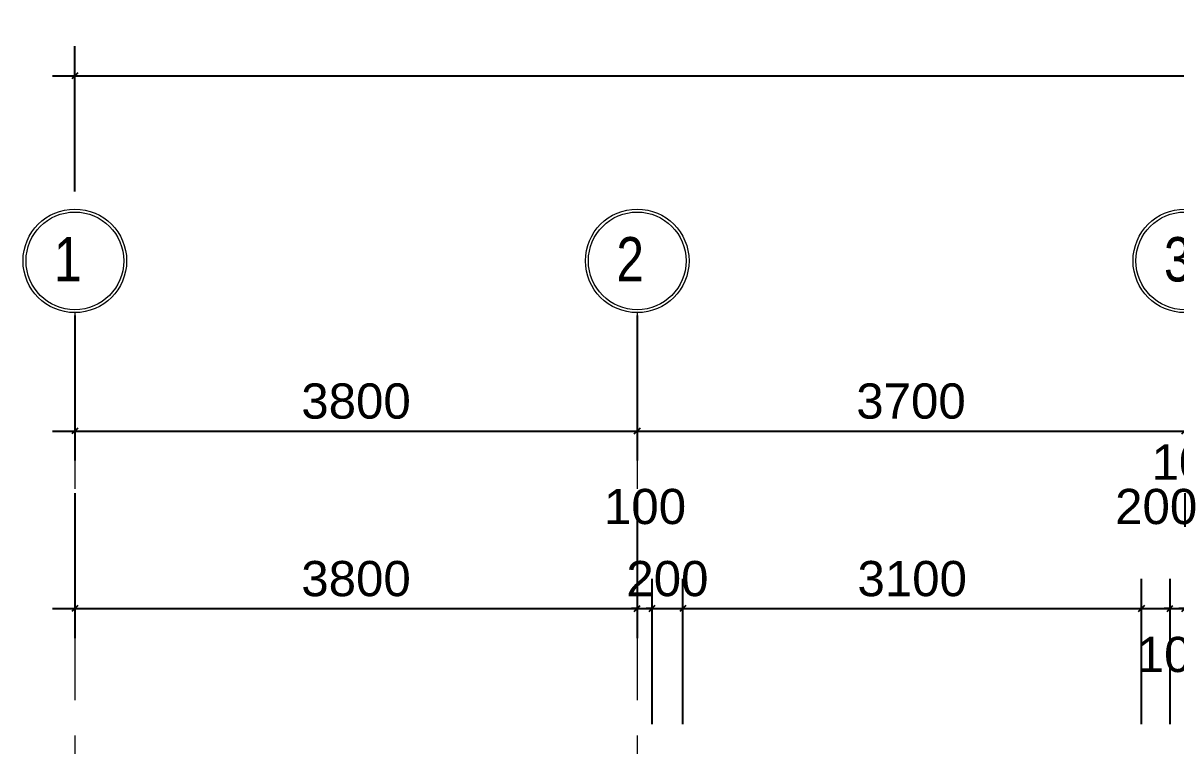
# Model space of a CAD drawing. Header units: millimetres. Extents: x -20510 to 108935, y -243239 to 20306.
# Drawn here: x 200 to 7990, y -54928 to -50043 of the extents above; entities that cross this region are included whole.
import ezdxf

# ---------------------------------------------------------------- set-up
doc = ezdxf.new("R2010")
doc.units = ezdxf.units.MM
doc.linetypes.add('Hidden', pattern=[714.375, 476.25, -238.125])
for name, color, linetype, lineweight in [('A-ANNO-DIMS', 1, 'Continuous', 9), ('S-GRID', 1, 'Continuous', 9), ('S-GRID-IDEN', 1, 'Continuous', 9)]:
    doc.layers.add(name, color=color, linetype=linetype, lineweight=lineweight)
doc.styles.add('Arial_1', font='arial.ttf', dxfattribs={"width": 0.8, "height": 200})
doc.styles.add('Arial_5', font='arial.ttf', dxfattribs={"height": 238.125})
doc.dimstyles.new('SecretInternalLinAngDimStyle5p4736185', dxfattribs={"dimscale": 304.8, "dimtxt": 242.94927, "dimasz": 0.130208, "dimexe": 0.656168, "dimexo": 0.0625, "dimgap": 0.260417, "dimtad": 1, "dimdec": 0, "dimrnd": 100, "dimzin": 0, "dimdsep": 46, "dimtxsty": 'Arial_5', "dimblk1": 'OBLIQUE', "dimblk2": 'OBLIQUE', "dimsah": 1, "dimcen": 0.09, "dimdle": 0.492126, "dimazin": 0, "dimtfac": 1, "dimtdec": 4, "dimtix": 1, "dimtmove": 0, "dimatfit": 3, "dimfxl": 2.624672, "dimfxlon": 1, "dimtvp": 1, "dimtolj": 1, "dimtzin": 0, "dimarcsym": 2})
doc.dimstyles.new('SecretInternalLinAngDimStyle5p4736185_1', dxfattribs={"dimscale": 304.8, "dimtxt": 242.94927, "dimasz": 0.130208, "dimexe": 0.656168, "dimexo": 0.0625, "dimgap": 0.260417, "dimtad": 1, "dimdec": 0, "dimrnd": 100, "dimzin": 0, "dimdsep": 46, "dimtxsty": 'Arial_5', "dimblk1": 'OBLIQUE', "dimblk2": 'OBLIQUE', "dimsah": 1, "dimcen": 0.09, "dimdle": 0.492126, "dimazin": 0, "dimtfac": 1, "dimtdec": 4, "dimtix": 1, "dimtmove": 2, "dimatfit": 3, "dimfxl": 2.624672, "dimfxlon": 1, "dimtvp": 1, "dimtolj": 1, "dimtzin": 0, "dimarcsym": 2})

# ---------------------------------------------------------------- blocks, each defined once
blk = doc.blocks.new('Grid - TRUC  D1-102336-03_MẶT BẰNG TẦNG 3')
at = {"layer": 'S-GRID-IDEN'}
for radius in [3.5, 3.3]:
    blk.add_circle((0, 0), radius, dxfattribs=at)
blk = doc.blocks.new('_Oblique')
at = {"color": 0, "linetype": 'ByBlock', "lineweight": -2}
blk.add_line((-0.5, -0.5), (0.5, 0.5), dxfattribs=at)
blk = doc.blocks.new('DIMBLOCK46-03_MẶT BẰNG TẦNG 3')
at = {"layer": 'A-ANNO-DIMS', "color": 0, "lineweight": -2, "transparency": 16777216}
for p, q in [((550, -51180.9), (550, -50200)), ((37150, -51180.9), (37150, -50200)), ((400, -50400), (37300, -50400))]:
    blk.add_line(p, q, dxfattribs=at)
at = {"layer": 'Defpoints', "color": 0, "transparency": 16777216}
for p in [(37150, -50400), (550, -51200), (37150, -51200)]:
    blk.add_point(p, dxfattribs=at)
at = {"layer": 'A-ANNO-DIMS', "color": 0, "lineweight": -2, "transparency": 16777216, "xscale": 39.6875, "yscale": 39.6875, "zscale": 39.6875, "rotation": 180}
blk.add_blockref('_Oblique', (550, -50400), dxfattribs=at)
at = {"layer": 'A-ANNO-DIMS', "color": 0, "lineweight": -2, "transparency": 16777216, "xscale": 39.6875, "yscale": 39.6875, "zscale": 39.6875}
blk.add_blockref('_Oblique', (37150, -50400), dxfattribs=at)
at = {"layer": 'A-ANNO-DIMS', "color": 0, "transparency": 16777216, "insert": (18850, -50199), "char_height": 238.12, "width": 1098.878, "attachment_point": 5, "style": 'Arial_5'}
blk.add_mtext('\\A1;36600', dxfattribs=at)
blk = doc.blocks.new('DIMBLOCK47-03_MẶT BẰNG TẦNG 3')
at = {"layer": 'A-ANNO-DIMS', "color": 0, "lineweight": -2, "transparency": 16777216}
for p, q in [((550, -52019.1), (550, -53000)), ((4350, -52019.1), (4350, -53000)), ((400, -52800), (4500, -52800))]:
    blk.add_line(p, q, dxfattribs=at)
at = {"layer": 'Defpoints', "color": 0, "transparency": 16777216}
for p in [(550, -52000), (4350, -52000), (4350, -52800)]:
    blk.add_point(p, dxfattribs=at)
at = {"layer": 'A-ANNO-DIMS', "color": 0, "lineweight": -2, "transparency": 16777216, "xscale": 39.6875, "yscale": 39.6875, "zscale": 39.6875, "rotation": 180}
blk.add_blockref('_Oblique', (550, -52800), dxfattribs=at)
at = {"layer": 'A-ANNO-DIMS', "color": 0, "lineweight": -2, "transparency": 16777216, "xscale": 39.6875, "yscale": 39.6875, "zscale": 39.6875}
blk.add_blockref('_Oblique', (4350, -52800), dxfattribs=at)
at = {"layer": 'A-ANNO-DIMS', "color": 0, "transparency": 16777216, "insert": (2450, -52599), "char_height": 238.12, "width": 879.103, "attachment_point": 5, "style": 'Arial_5'}
blk.add_mtext('\\A1;3800', dxfattribs=at)
blk = doc.blocks.new('DIMBLOCK48-03_MẶT BẰNG TẦNG 3')
at = {"layer": 'A-ANNO-DIMS', "color": 0, "lineweight": -2, "transparency": 16777216}
for p, q in [((4350, -52019.1), (4350, -53000)), ((8050, -52019.1), (8050, -53000)), ((4200, -52800), (8200, -52800))]:
    blk.add_line(p, q, dxfattribs=at)
at = {"layer": 'Defpoints', "color": 0, "transparency": 16777216}
for p in [(4350, -52000), (8050, -52000), (8050, -52800)]:
    blk.add_point(p, dxfattribs=at)
at = {"layer": 'A-ANNO-DIMS', "color": 0, "lineweight": -2, "transparency": 16777216, "xscale": 39.6875, "yscale": 39.6875, "zscale": 39.6875, "rotation": 180}
blk.add_blockref('_Oblique', (4350, -52800), dxfattribs=at)
at = {"layer": 'A-ANNO-DIMS', "color": 0, "lineweight": -2, "transparency": 16777216, "xscale": 39.6875, "yscale": 39.6875, "zscale": 39.6875}
blk.add_blockref('_Oblique', (8050, -52800), dxfattribs=at)
at = {"layer": 'A-ANNO-DIMS', "color": 0, "transparency": 16777216, "insert": (6200, -52599), "char_height": 238.12, "width": 879.103, "attachment_point": 5, "style": 'Arial_5'}
blk.add_mtext('\\A1;3700', dxfattribs=at)
blk = doc.blocks.new('DIMBLOCK49-03_MẶT BẰNG TẦNG 3')
at = {"layer": 'A-ANNO-DIMS', "color": 0, "lineweight": -2, "transparency": 16777216}
for p, q in [((8050, -52019.1), (8050, -53000)), ((11650, -52019.1), (11650, -53000)), ((7900, -52800), (11800, -52800))]:
    blk.add_line(p, q, dxfattribs=at)
at = {"layer": 'Defpoints', "color": 0, "transparency": 16777216}
for p in [(8050, -52000), (11650, -52000), (11650, -52800)]:
    blk.add_point(p, dxfattribs=at)
at = {"layer": 'A-ANNO-DIMS', "color": 0, "lineweight": -2, "transparency": 16777216, "xscale": 39.6875, "yscale": 39.6875, "zscale": 39.6875, "rotation": 180}
blk.add_blockref('_Oblique', (8050, -52800), dxfattribs=at)
at = {"layer": 'A-ANNO-DIMS', "color": 0, "lineweight": -2, "transparency": 16777216, "xscale": 39.6875, "yscale": 39.6875, "zscale": 39.6875}
blk.add_blockref('_Oblique', (11650, -52800), dxfattribs=at)
at = {"layer": 'A-ANNO-DIMS', "color": 0, "transparency": 16777216, "insert": (9850, -52599), "char_height": 238.12, "width": 879.103, "attachment_point": 5, "style": 'Arial_5'}
blk.add_mtext('\\A1;3600', dxfattribs=at)
blk = doc.blocks.new('DIMBLOCK57-03_MẶT BẰNG TẦNG 3')
at = {"layer": 'A-ANNO-DIMS', "color": 0, "lineweight": -2, "transparency": 16777216}
for p, q in [((550, -53219.1), (550, -54200)), ((4350, -53219.1), (4350, -54200)), ((400, -54000), (4500, -54000))]:
    blk.add_line(p, q, dxfattribs=at)
at = {"layer": 'Defpoints', "color": 0, "transparency": 16777216}
for p in [(550, -53200), (4350, -53200), (4350, -54000)]:
    blk.add_point(p, dxfattribs=at)
at = {"layer": 'A-ANNO-DIMS', "color": 0, "lineweight": -2, "transparency": 16777216, "xscale": 39.6875, "yscale": 39.6875, "zscale": 39.6875, "rotation": 180}
blk.add_blockref('_Oblique', (550, -54000), dxfattribs=at)
at = {"layer": 'A-ANNO-DIMS', "color": 0, "lineweight": -2, "transparency": 16777216, "xscale": 39.6875, "yscale": 39.6875, "zscale": 39.6875}
blk.add_blockref('_Oblique', (4350, -54000), dxfattribs=at)
at = {"layer": 'A-ANNO-DIMS', "color": 0, "transparency": 16777216, "insert": (2450, -53799), "char_height": 238.12, "width": 879.103, "attachment_point": 5, "style": 'Arial_5'}
blk.add_mtext('\\A1;3800', dxfattribs=at)
blk = doc.blocks.new('DIMBLOCK58-03_MẶT BẰNG TẦNG 3')
at = {"layer": 'A-ANNO-DIMS', "color": 0, "lineweight": -2, "transparency": 16777216}
for p, q in [((4350, -53219.1), (4350, -54200)), ((4450, -54780.9), (4450, -53800)), ((4350, -54000), (4310.3, -54000)), ((4350, -54000), (4450, -54000)), ((4450, -54000), (4489.7, -54000))]:
    blk.add_line(p, q, dxfattribs=at)
at = {"layer": 'Defpoints', "color": 0, "transparency": 16777216}
for p in [(4350, -53200), (4450, -54000), (4450, -54800)]:
    blk.add_point(p, dxfattribs=at)
at = {"layer": 'A-ANNO-DIMS', "color": 0, "lineweight": -2, "transparency": 16777216, "xscale": 39.6875, "yscale": 39.6875, "zscale": 39.6875}
blk.add_blockref('_Oblique', (4350, -54000), dxfattribs=at)
at = {"layer": 'A-ANNO-DIMS', "color": 0, "lineweight": -2, "transparency": 16777216, "xscale": 39.6875, "yscale": 39.6875, "zscale": 39.6875, "rotation": 180}
blk.add_blockref('_Oblique', (4450, -54000), dxfattribs=at)
at = {"layer": 'A-ANNO-DIMS', "color": 0, "transparency": 16777216, "insert": (4125.3, -53190.9), "char_height": 238.12, "width": 659.327, "attachment_point": 1, "line_spacing_factor": 0.941778, "style": 'Arial_5'}
blk.add_mtext('\\A1;100', dxfattribs=at)
blk = doc.blocks.new('DIMBLOCK59-03_MẶT BẰNG TẦNG 3')
at = {"layer": 'A-ANNO-DIMS', "color": 0, "lineweight": -2, "transparency": 16777216}
for p, q in [((4450, -54780.9), (4450, -53800)), ((4658, -54780.9), (4658, -53800)), ((4450, -54000), (4410.3, -54000)), ((4450, -54000), (4658, -54000)), ((4658, -54000), (4697.7, -54000))]:
    blk.add_line(p, q, dxfattribs=at)
at = {"layer": 'Defpoints', "color": 0, "transparency": 16777216}
for p in [(4658, -54000), (4450, -54800), (4658, -54800)]:
    blk.add_point(p, dxfattribs=at)
at = {"layer": 'A-ANNO-DIMS', "color": 0, "lineweight": -2, "transparency": 16777216, "xscale": 39.6875, "yscale": 39.6875, "zscale": 39.6875}
blk.add_blockref('_Oblique', (4450, -54000), dxfattribs=at)
at = {"layer": 'A-ANNO-DIMS', "color": 0, "lineweight": -2, "transparency": 16777216, "xscale": 39.6875, "yscale": 39.6875, "zscale": 39.6875, "rotation": 180}
blk.add_blockref('_Oblique', (4658, -54000), dxfattribs=at)
at = {"layer": 'A-ANNO-DIMS', "color": 0, "transparency": 16777216, "insert": (4554, -53799), "char_height": 238.12, "width": 659.327, "attachment_point": 5, "style": 'Arial_5'}
blk.add_mtext('\\A1;200', dxfattribs=at)
blk = doc.blocks.new('DIMBLOCK60-03_MẶT BẰNG TẦNG 3')
at = {"layer": 'A-ANNO-DIMS', "color": 0, "lineweight": -2, "transparency": 16777216}
for p, q in [((4658, -54780.9), (4658, -53800)), ((7758, -54780.9), (7758, -53800)), ((4508, -54000), (7908, -54000))]:
    blk.add_line(p, q, dxfattribs=at)
at = {"layer": 'Defpoints', "color": 0, "transparency": 16777216}
for p in [(7758, -54000), (4658, -54800), (7758, -54800)]:
    blk.add_point(p, dxfattribs=at)
at = {"layer": 'A-ANNO-DIMS', "color": 0, "lineweight": -2, "transparency": 16777216, "xscale": 39.6875, "yscale": 39.6875, "zscale": 39.6875, "rotation": 180}
blk.add_blockref('_Oblique', (4658, -54000), dxfattribs=at)
at = {"layer": 'A-ANNO-DIMS', "color": 0, "lineweight": -2, "transparency": 16777216, "xscale": 39.6875, "yscale": 39.6875, "zscale": 39.6875}
blk.add_blockref('_Oblique', (7758, -54000), dxfattribs=at)
at = {"layer": 'A-ANNO-DIMS', "color": 0, "transparency": 16777216, "insert": (6208, -53799), "char_height": 238.12, "width": 879.103, "attachment_point": 5, "style": 'Arial_5'}
blk.add_mtext('\\A1;3100', dxfattribs=at)
blk = doc.blocks.new('DIMBLOCK61-03_MẶT BẰNG TẦNG 3')
at = {"layer": 'A-ANNO-DIMS', "color": 0, "lineweight": -2, "transparency": 16777216}
for p, q in [((7758, -54780.9), (7758, -53800)), ((7950, -54780.9), (7950, -53800)), ((7608, -54000), (8100, -54000))]:
    blk.add_line(p, q, dxfattribs=at)
at = {"layer": 'Defpoints', "color": 0, "transparency": 16777216}
for p in [(7950, -54000), (7758, -54800), (7950, -54800)]:
    blk.add_point(p, dxfattribs=at)
at = {"layer": 'A-ANNO-DIMS', "color": 0, "lineweight": -2, "transparency": 16777216, "xscale": 39.6875, "yscale": 39.6875, "zscale": 39.6875, "rotation": 180}
blk.add_blockref('_Oblique', (7758, -54000), dxfattribs=at)
at = {"layer": 'A-ANNO-DIMS', "color": 0, "lineweight": -2, "transparency": 16777216, "xscale": 39.6875, "yscale": 39.6875, "zscale": 39.6875}
blk.add_blockref('_Oblique', (7950, -54000), dxfattribs=at)
at = {"layer": 'A-ANNO-DIMS', "color": 0, "transparency": 16777216, "insert": (7579.3, -53190.9), "char_height": 238.12, "width": 659.327, "attachment_point": 1, "line_spacing_factor": 0.941778, "style": 'Arial_5'}
blk.add_mtext('\\A1;200', dxfattribs=at)
blk = doc.blocks.new('DIMBLOCK62-03_MẶT BẰNG TẦNG 3')
at = {"layer": 'A-ANNO-DIMS', "color": 0, "lineweight": -2, "transparency": 16777216}
for p, q in [((8050, -53219.1), (8050, -54200)), ((7950, -54780.9), (7950, -53800)), ((7950, -54000), (7910.3, -54000)), ((7950, -54000), (8050, -54000)), ((8050, -54000), (8089.7, -54000))]:
    blk.add_line(p, q, dxfattribs=at)
at = {"layer": 'Defpoints', "color": 0, "transparency": 16777216}
for p in [(8050, -53200), (8050, -54000), (7950, -54800)]:
    blk.add_point(p, dxfattribs=at)
at = {"layer": 'A-ANNO-DIMS', "color": 0, "lineweight": -2, "transparency": 16777216, "xscale": 39.6875, "yscale": 39.6875, "zscale": 39.6875}
blk.add_blockref('_Oblique', (7950, -54000), dxfattribs=at)
at = {"layer": 'A-ANNO-DIMS', "color": 0, "lineweight": -2, "transparency": 16777216, "xscale": 39.6875, "yscale": 39.6875, "zscale": 39.6875, "rotation": 180}
blk.add_blockref('_Oblique', (8050, -54000), dxfattribs=at)
at = {"layer": 'A-ANNO-DIMS', "color": 0, "transparency": 16777216, "insert": (7725.3, -54190.9), "char_height": 238.12, "width": 659.327, "attachment_point": 1, "line_spacing_factor": 0.941778, "style": 'Arial_5'}
blk.add_mtext('\\A1;100', dxfattribs=at)
blk = doc.blocks.new('DIMBLOCK63-03_MẶT BẰNG TẦNG 3')
at = {"layer": 'A-ANNO-DIMS', "color": 0, "lineweight": -2, "transparency": 16777216}
for p, q in [((8050, -53219.1), (8050, -54200)), ((8150, -54780.9), (8150, -53800)), ((8050, -54000), (8010.3, -54000)), ((8050, -54000), (8150, -54000)), ((8150, -54000), (8189.7, -54000))]:
    blk.add_line(p, q, dxfattribs=at)
at = {"layer": 'Defpoints', "color": 0, "transparency": 16777216}
for p in [(8050, -53200), (8150, -54000), (8150, -54800)]:
    blk.add_point(p, dxfattribs=at)
at = {"layer": 'A-ANNO-DIMS', "color": 0, "lineweight": -2, "transparency": 16777216, "xscale": 39.6875, "yscale": 39.6875, "zscale": 39.6875}
blk.add_blockref('_Oblique', (8050, -54000), dxfattribs=at)
at = {"layer": 'A-ANNO-DIMS', "color": 0, "lineweight": -2, "transparency": 16777216, "xscale": 39.6875, "yscale": 39.6875, "zscale": 39.6875, "rotation": 180}
blk.add_blockref('_Oblique', (8150, -54000), dxfattribs=at)
at = {"layer": 'A-ANNO-DIMS', "color": 0, "transparency": 16777216, "insert": (7825.3, -52890.9), "char_height": 238.12, "width": 659.327, "attachment_point": 1, "line_spacing_factor": 0.941778, "style": 'Arial_5'}
blk.add_mtext('\\A1;100', dxfattribs=at)

msp = doc.modelspace()

# ---------------------------------------------------------------- linework, layer by layer
at = {"layer": 'S-GRID', "linetype": 'Hidden'}
for p, q in [((550, -52000), (550, -73000)), ((4350, -52000), (4350, -73000))]:
    msp.add_line(p, q, dxfattribs=at)

# ---------------------------------------------------------------- block references
at = {"layer": 'S-GRID-IDEN', "xscale": 99.99999999999991, "yscale": 99.99999999999991, "zscale": 99.99999999999991, "rotation": 180}
for p in [(550, -51650), (4350, -51650), (8050, -51650)]:
    msp.add_blockref('Grid - TRUC  D1-102336-03_MẶT BẰNG TẦNG 3', p, dxfattribs=at)

# ---------------------------------------------------------------- dimensions: what is measured, and where the dimension line sits
at = {"layer": 'A-ANNO-DIMS'}
for base, p1, p2, override, picture, middle in [((37150, -50400), (550, -51200), (37150, -51200), {"dimpost": '<>', "dimfxl": 36600}, 'DIMBLOCK46-03_MẶT BẰNG TẦNG 3', (18850, -50199)), ((4350, -52800), (550, -52000), (4350, -52000), {"dimpost": '<>', "dimfxl": 3800}, 'DIMBLOCK47-03_MẶT BẰNG TẦNG 3', (2450, -52599)), ((8050, -52800), (4350, -52000), (8050, -52000), {"dimpost": '<>', "dimfxl": 3700}, 'DIMBLOCK48-03_MẶT BẰNG TẦNG 3', (6200, -52599)), ((11650, -52800), (8050, -52000), (11650, -52000), {"dimpost": '<>', "dimfxl": 3600}, 'DIMBLOCK49-03_MẶT BẰNG TẦNG 3', (9850, -52599)), ((4350, -54000), (550, -53200), (4350, -53200), {"dimpost": '<>', "dimfxl": 3800}, 'DIMBLOCK57-03_MẶT BẰNG TẦNG 3', (2450, -53799)), ((4658, -54000), (4450, -54800), (4658, -54800), {"dimpost": '<>', "dimfxl": 208.004805}, 'DIMBLOCK59-03_MẶT BẰNG TẦNG 3', (4554, -53799)), ((7758, -54000), (4658, -54800), (7758, -54800), {"dimpost": '<>', "dimfxl": 3100}, 'DIMBLOCK60-03_MẶT BẰNG TẦNG 3', (6208, -53799))]:
    dim = msp.add_linear_dim(base=base, p1=p1, p2=p2, dimstyle='SecretInternalLinAngDimStyle5p4736185', override=override, dxfattribs=at)
    dim.commit()
    dim.dimension.update_dxf_attribs({"geometry": picture, "text_midpoint": middle})
for base, p1, p2, override, picture, middle in [((8150, -54000), (8050, -53200), (8150, -54800), {"dimpost": '<>', "dimfxl": 1603.121954}, 'DIMBLOCK63-03_MẶT BẰNG TẦNG 3', (8154.9, -53049.6)), ((4450, -54000), (4350, -53200), (4450, -54800), {"dimpost": '<>', "dimfxl": 1603.121954}, 'DIMBLOCK58-03_MẶT BẰNG TẦNG 3', (4454.9, -53349.6)), ((7950, -54000), (7758, -54800), (7950, -54800), {"dimpost": '<>', "dimfxl": 191.995195}, 'DIMBLOCK61-03_MẶT BẰNG TẦNG 3', (7908.9, -53349.6)), ((8050, -54000), (7950, -54800), (8050, -53200), {"dimpost": '<>', "dimfxl": 1603.121954}, 'DIMBLOCK62-03_MẶT BẰNG TẦNG 3', (8054.9, -54349.6))]:
    dim = msp.add_linear_dim(base=base, p1=p1, p2=p2, dimstyle='SecretInternalLinAngDimStyle5p4736185_1', override=override, dxfattribs=at)
    dim.commit()
    dim.dimension.update_dxf_attribs({"geometry": picture, "text_midpoint": middle, "dimtype": 160})

# ---------------------------------------------------------------- next in the draw order: texts
at = {"layer": 'S-GRID-IDEN', "char_height": 300, "width": 288.607, "attachment_point": 1, "style": 'Arial_1', "bg_fill": 3, "box_fill_scale": 1.25, "bg_fill_color": 9, "bg_fill_true_color": 13158600, "bg_fill_transparency": 0}
for s, insert in [('1', (409.2, -51489.2)), ('2', (4209.2, -51489.2)), ('3', (7909.2, -51489.2))]:
    msp.add_mtext(s, dxfattribs=dict(at, insert=insert))

doc.saveas('drawing.dxf')
